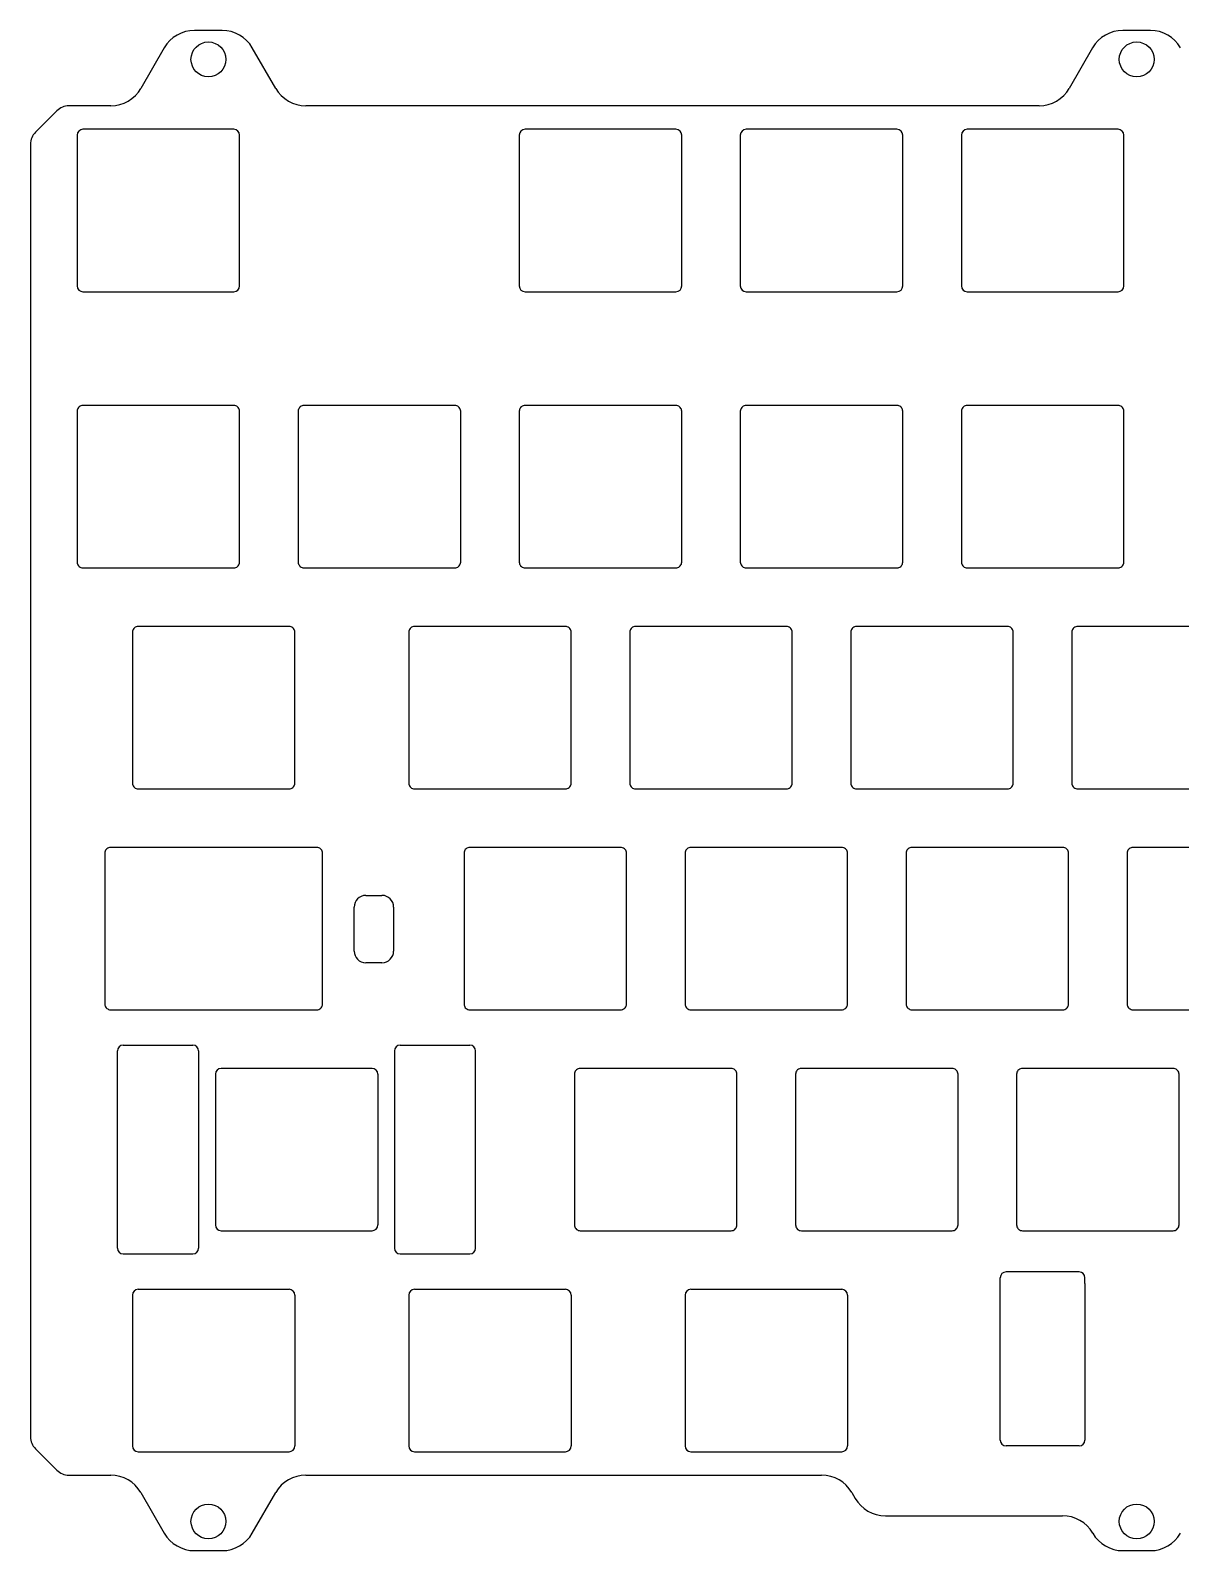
# Model space of a CAD drawing. Extents: x -155 to 195, y -68 to 63.
# Drawn here: x -155.3 to -56.2, y -68.4 to 62.6 of the extents above; entities that cross this region are included whole.
import ezdxf

# ---------------------------------------------------------------- set-up
doc = ezdxf.new("R2010")
doc.units = 0
doc.header["$MEASUREMENT"] = 0
doc.layers.get('0').update_dxf_attribs({"linetype": 'CONTINUOUS'})
for name, color, linetype in [('COMPOUND', 7, 'CONTINUOUS'), ('SHAPE2DVIEW', 7, 'CONTINUOUS'), ('VISIBLE', 7, 'CONTINUOUS')]:
    doc.layers.add(name, color=color, linetype=linetype)

msp = doc.modelspace()

# ---------------------------------------------------------------- linework, layer by layer
at = {"color": 51, "true_color": 0xf7f281}
for p, q in [((-138.76, 62.64), (-141.14, 62.64)), ((-58.76, 62.64), (-61.14, 62.64)), ((-143.74, 61.14), (-145.76, 57.64)), ((-134.14, 57.64), (-136.16, 61.14)), ((-63.74, 61.14), (-65.76, 57.64)), ((-153.01, 55.7), (-154.84, 53.87)), ((-148.35, 56.14), (-151.95, 56.14)), ((-68.35, 56.14), (-131.54, 56.14)), ((-155.28, 52.81), (-155.28, -58.6)), ((-127.38, -16.74), (-127.38, -12.94)), ((-126.38, -11.94), (-124.98, -11.94)), ((-123.98, -12.94), (-123.98, -16.74)), ((-124.98, -17.74), (-126.38, -17.74)), ((-154.84, -59.66), (-153.01, -61.48)), ((-151.95, -61.92), (-148.36, -61.92)), ((-131.54, -61.92), (-87.09, -61.92)), ((-145.76, -63.42), (-143.74, -66.93)), ((-136.16, -66.93), (-134.14, -63.42)), ((-84.49, -63.42), (-84.2, -63.92)), ((-81.6, -65.42), (-66.33, -65.42)), ((-63.73, -66.92), (-63.73, -66.93)), ((-141.14, -68.43), (-138.76, -68.43)), ((-61.13, -68.43), (-58.76, -68.43))]:
    msp.add_line(p, q, dxfattribs=at)
at = {"color": 240, "linetype": 'Continuous', "true_color": 0xed1f24}
for p, q in [((-147.78, -42.35), (-147.78, -25.35)), ((-140.78, -25.35), (-140.78, -42.35)), ((-123.91, -25.35), (-123.91, -42.35)), ((-116.91, -42.35), (-116.91, -25.35))]:
    msp.add_line(p, q, dxfattribs=at)
at = {"color": 11, "linetype": 'Continuous', "true_color": 0xf27172}
for p, q in [((-64.9, -44.4), (-71.2, -44.4)), ((-71.7, -45.39), (-71.7, -44.9)), ((-64.4, -45.39), (-64.4, -44.9)), ((-64.9, -59.4), (-71.2, -59.4))]:
    msp.add_line(p, q, dxfattribs=at)
at = {"color": 11, "true_color": 0xf27172}
for p, q in [((-71.7, -58.9), (-71.7, -45.39)), ((-64.4, -45.39), (-64.4, -58.9)), ((-64.4, -58.89), (-64.4, -58.89))]:
    msp.add_line(p, q, dxfattribs=at)
at = {"color": 51, "true_color": 0xf7f281}
for centre in [(-139.94, 60.14), (-59.94, 60.14), (-139.94, -65.91), (-59.94, -65.91)]:
    msp.add_circle(centre, 1.5, dxfattribs=at)
for centre, radius, start, end in [((-141.14, 59.64), 3, 90, 150), ((-138.76, 59.64), 3, 30, 90), ((-61.14, 59.64), 3, 90, 150), ((-58.76, 59.64), 3, 30, 90), ((-148.35, 59.14), 3, 270, 330), ((-131.54, 59.14), 3, 210, 270), ((-68.35, 59.14), 3, 270, 330), ((-151.95, 54.64), 1.5, 90, 135), ((-153.78, 52.81), 1.5, 135, 180), ((-126.38, -12.94), 1, 90, 180), ((-124.98, -12.94), 1, 0, 90), ((-126.38, -16.74), 1, 180, 270), ((-124.98, -16.74), 1, 270, 0), ((-153.78, -58.6), 1.5, 180, 225), ((-151.95, -60.42), 1.5, 225, 270), ((-148.36, -64.92), 3, 30, 90), ((-131.54, -64.92), 3, 90, 150), ((-87.09, -64.92), 3, 30, 90), ((-81.6, -62.42), 3, 210, 270), ((-66.33, -68.42), 3, 30, 90), ((-141.14, -65.43), 3, 210, 270), ((-138.76, -65.43), 3, 270, 330), ((-61.13, -65.43), 3, 210, 270), ((-58.76, -65.43), 3, 270, 330)]:
    msp.add_arc(centre, radius, start, end, dxfattribs=at)
at = {"layer": 'COMPOUND', "color": 51, "linetype": 'Continuous', "true_color": 0xf7f281}
for p, q in [((-137.75, 54.11), (-150.75, 54.11)), ((-99.65, 54.11), (-112.65, 54.11)), ((-80.6, 54.11), (-93.6, 54.11)), ((-61.55, 54.11), (-74.55, 54.11)), ((-151.25, 53.61), (-151.25, 40.61)), ((-137.25, 40.61), (-137.25, 53.61)), ((-113.15, 53.61), (-113.15, 40.61)), ((-99.15, 40.61), (-99.15, 53.61)), ((-94.1, 53.61), (-94.1, 40.61)), ((-80.1, 40.61), (-80.1, 53.61)), ((-75.05, 53.61), (-75.05, 40.61)), ((-61.05, 40.61), (-61.05, 53.61)), ((-150.75, 40.11), (-137.75, 40.11)), ((-112.65, 40.11), (-99.65, 40.11)), ((-93.6, 40.11), (-80.6, 40.11)), ((-74.55, 40.11), (-61.55, 40.11))]:
    msp.add_line(p, q, dxfattribs=at)
for centre, start, end in [((-150.75, 53.61), 90, 180), ((-137.75, 53.61), 0, 90), ((-112.65, 53.61), 90, 180), ((-99.65, 53.61), 0, 90), ((-93.6, 53.61), 90, 180), ((-80.6, 53.61), 0, 90), ((-74.55, 53.61), 90, 180), ((-61.55, 53.61), 0, 90), ((-150.75, 40.61), 180, 270), ((-137.75, 40.61), 270, 0), ((-112.65, 40.61), 180, 270), ((-99.65, 40.61), 270, 0), ((-93.6, 40.61), 180, 270), ((-80.6, 40.61), 270, 0), ((-74.55, 40.61), 180, 270), ((-61.55, 40.61), 270, 0)]:
    msp.add_arc(centre, 0.5, start, end, dxfattribs=at)
at = {"layer": 'SHAPE2DVIEW', "color": 51, "true_color": 0xf7f281}
for p, q in [((-151.07, 30.18), (-151.13, 30.12)), ((-151, 30.23), (-151.07, 30.18)), ((-150.92, 30.27), (-151, 30.23)), ((-150.84, 30.29), (-150.92, 30.27)), ((-150.75, 30.3), (-150.84, 30.29)), ((-137.75, 30.3), (-150.75, 30.3)), ((-137.66, 30.29), (-137.75, 30.3)), ((-137.58, 30.27), (-137.66, 30.29)), ((-137.5, 30.23), (-137.58, 30.27)), ((-137.43, 30.18), (-137.5, 30.23)), ((-137.37, 30.12), (-137.43, 30.18)), ((-132.02, 30.18), (-132.08, 30.12)), ((-131.95, 30.23), (-132.02, 30.18)), ((-131.87, 30.27), (-131.95, 30.23)), ((-131.79, 30.29), (-131.87, 30.27)), ((-131.7, 30.3), (-131.79, 30.29)), ((-118.7, 30.3), (-131.7, 30.3)), ((-118.61, 30.29), (-118.7, 30.3)), ((-118.53, 30.27), (-118.61, 30.29)), ((-118.45, 30.23), (-118.53, 30.27)), ((-118.38, 30.18), (-118.45, 30.23)), ((-118.32, 30.12), (-118.38, 30.18)), ((-112.97, 30.18), (-113.03, 30.12)), ((-112.9, 30.23), (-112.97, 30.18)), ((-112.82, 30.27), (-112.9, 30.23)), ((-112.74, 30.29), (-112.82, 30.27)), ((-112.65, 30.3), (-112.74, 30.29)), ((-99.65, 30.3), (-112.65, 30.3)), ((-99.56, 30.29), (-99.65, 30.3)), ((-99.48, 30.27), (-99.56, 30.29)), ((-99.4, 30.23), (-99.48, 30.27)), ((-99.33, 30.18), (-99.4, 30.23)), ((-99.27, 30.12), (-99.33, 30.18)), ((-93.92, 30.18), (-93.98, 30.12)), ((-93.85, 30.23), (-93.92, 30.18)), ((-93.77, 30.27), (-93.85, 30.23)), ((-93.69, 30.29), (-93.77, 30.27)), ((-93.6, 30.3), (-93.69, 30.29)), ((-80.6, 30.3), (-93.6, 30.3)), ((-80.51, 30.29), (-80.6, 30.3)), ((-80.43, 30.27), (-80.51, 30.29)), ((-80.35, 30.23), (-80.43, 30.27)), ((-80.28, 30.18), (-80.35, 30.23)), ((-80.22, 30.12), (-80.28, 30.18)), ((-74.87, 30.18), (-74.93, 30.12)), ((-74.8, 30.23), (-74.87, 30.18)), ((-74.72, 30.27), (-74.8, 30.23)), ((-74.64, 30.29), (-74.72, 30.27)), ((-74.55, 30.3), (-74.64, 30.29)), ((-61.55, 30.3), (-74.55, 30.3)), ((-61.46, 30.29), (-61.55, 30.3)), ((-61.38, 30.27), (-61.46, 30.29)), ((-61.3, 30.23), (-61.38, 30.27)), ((-61.23, 30.18), (-61.3, 30.23)), ((-61.17, 30.12), (-61.23, 30.18)), ((-151.24, 29.89), (-151.25, 29.8)), ((-151.25, 29.8), (-151.25, 16.8)), ((-151.22, 29.97), (-151.24, 29.89)), ((-151.18, 30.05), (-151.22, 29.97)), ((-151.13, 30.12), (-151.18, 30.05)), ((-137.32, 30.05), (-137.37, 30.12)), ((-137.28, 29.97), (-137.32, 30.05)), ((-137.26, 29.89), (-137.28, 29.97)), ((-137.25, 29.8), (-137.26, 29.89)), ((-137.25, 16.8), (-137.25, 29.8)), ((-132.19, 29.89), (-132.2, 29.8)), ((-132.2, 29.8), (-132.2, 16.8)), ((-132.17, 29.97), (-132.19, 29.89)), ((-132.13, 30.05), (-132.17, 29.97)), ((-132.08, 30.12), (-132.13, 30.05)), ((-118.27, 30.05), (-118.32, 30.12)), ((-118.23, 29.97), (-118.27, 30.05)), ((-118.21, 29.89), (-118.23, 29.97)), ((-118.2, 29.8), (-118.21, 29.89)), ((-118.2, 16.8), (-118.2, 29.8)), ((-113.14, 29.89), (-113.15, 29.8)), ((-113.15, 29.8), (-113.15, 16.8)), ((-113.12, 29.97), (-113.14, 29.89)), ((-113.08, 30.05), (-113.12, 29.97)), ((-113.03, 30.12), (-113.08, 30.05)), ((-99.22, 30.05), (-99.27, 30.12)), ((-99.18, 29.97), (-99.22, 30.05)), ((-99.16, 29.89), (-99.18, 29.97)), ((-99.15, 29.8), (-99.16, 29.89)), ((-99.15, 16.8), (-99.15, 29.8)), ((-94.09, 29.89), (-94.1, 29.8)), ((-94.1, 29.8), (-94.1, 16.8)), ((-94.07, 29.97), (-94.09, 29.89)), ((-94.03, 30.05), (-94.07, 29.97)), ((-93.98, 30.12), (-94.03, 30.05)), ((-80.17, 30.05), (-80.22, 30.12)), ((-80.13, 29.97), (-80.17, 30.05)), ((-80.11, 29.89), (-80.13, 29.97)), ((-80.1, 29.8), (-80.11, 29.89)), ((-80.1, 16.8), (-80.1, 29.8)), ((-75.04, 29.89), (-75.05, 29.8)), ((-75.05, 29.8), (-75.05, 16.8)), ((-75.02, 29.97), (-75.04, 29.89)), ((-74.98, 30.05), (-75.02, 29.97)), ((-74.93, 30.12), (-74.98, 30.05)), ((-61.12, 30.05), (-61.17, 30.12)), ((-61.08, 29.97), (-61.12, 30.05)), ((-61.06, 29.89), (-61.08, 29.97)), ((-61.05, 29.8), (-61.06, 29.89)), ((-61.05, 16.8), (-61.05, 29.8)), ((-151.25, 16.8), (-151.24, 16.71)), ((-151.24, 16.71), (-151.22, 16.63)), ((-151.22, 16.63), (-151.18, 16.55)), ((-151.18, 16.55), (-151.13, 16.48)), ((-151.13, 16.48), (-151.07, 16.42)), ((-151.07, 16.42), (-151, 16.37)), ((-151, 16.37), (-150.92, 16.33)), ((-150.92, 16.33), (-150.84, 16.31)), ((-150.84, 16.31), (-150.75, 16.3)), ((-150.75, 16.3), (-137.75, 16.3)), ((-137.75, 16.3), (-137.66, 16.31)), ((-137.66, 16.31), (-137.58, 16.33)), ((-137.58, 16.33), (-137.5, 16.37)), ((-137.5, 16.37), (-137.43, 16.42)), ((-137.43, 16.42), (-137.37, 16.48)), ((-137.37, 16.48), (-137.32, 16.55)), ((-137.32, 16.55), (-137.28, 16.63)), ((-137.28, 16.63), (-137.26, 16.71)), ((-137.26, 16.71), (-137.25, 16.8)), ((-132.2, 16.8), (-132.19, 16.71)), ((-132.19, 16.71), (-132.17, 16.63)), ((-132.17, 16.63), (-132.13, 16.55)), ((-132.13, 16.55), (-132.08, 16.48)), ((-132.08, 16.48), (-132.02, 16.42)), ((-132.02, 16.42), (-131.95, 16.37)), ((-131.95, 16.37), (-131.87, 16.33)), ((-131.87, 16.33), (-131.79, 16.31)), ((-131.79, 16.31), (-131.7, 16.3)), ((-131.7, 16.3), (-118.7, 16.3)), ((-118.7, 16.3), (-118.61, 16.31)), ((-118.61, 16.31), (-118.53, 16.33)), ((-118.53, 16.33), (-118.45, 16.37)), ((-118.45, 16.37), (-118.38, 16.42)), ((-118.38, 16.42), (-118.32, 16.48)), ((-118.32, 16.48), (-118.27, 16.55)), ((-118.27, 16.55), (-118.23, 16.63)), ((-118.23, 16.63), (-118.21, 16.71)), ((-118.21, 16.71), (-118.2, 16.8)), ((-113.15, 16.8), (-113.14, 16.71)), ((-113.14, 16.71), (-113.12, 16.63)), ((-113.12, 16.63), (-113.08, 16.55)), ((-113.08, 16.55), (-113.03, 16.48)), ((-113.03, 16.48), (-112.97, 16.42)), ((-112.97, 16.42), (-112.9, 16.37)), ((-112.9, 16.37), (-112.82, 16.33)), ((-112.82, 16.33), (-112.74, 16.31)), ((-112.74, 16.31), (-112.65, 16.3)), ((-112.65, 16.3), (-99.65, 16.3)), ((-99.65, 16.3), (-99.56, 16.31)), ((-99.56, 16.31), (-99.48, 16.33)), ((-99.48, 16.33), (-99.4, 16.37)), ((-99.4, 16.37), (-99.33, 16.42)), ((-99.33, 16.42), (-99.27, 16.48)), ((-99.27, 16.48), (-99.22, 16.55)), ((-99.22, 16.55), (-99.18, 16.63)), ((-99.18, 16.63), (-99.16, 16.71)), ((-99.16, 16.71), (-99.15, 16.8)), ((-94.1, 16.8), (-94.09, 16.71)), ((-94.09, 16.71), (-94.07, 16.63)), ((-94.07, 16.63), (-94.03, 16.55)), ((-94.03, 16.55), (-93.98, 16.48)), ((-93.98, 16.48), (-93.92, 16.42)), ((-93.92, 16.42), (-93.85, 16.37)), ((-93.85, 16.37), (-93.77, 16.33)), ((-93.77, 16.33), (-93.69, 16.31)), ((-93.69, 16.31), (-93.6, 16.3)), ((-93.6, 16.3), (-80.6, 16.3)), ((-80.6, 16.3), (-80.51, 16.31)), ((-80.51, 16.31), (-80.43, 16.33)), ((-80.43, 16.33), (-80.35, 16.37)), ((-80.35, 16.37), (-80.28, 16.42)), ((-80.28, 16.42), (-80.22, 16.48)), ((-80.22, 16.48), (-80.17, 16.55)), ((-80.17, 16.55), (-80.13, 16.63)), ((-80.13, 16.63), (-80.11, 16.71)), ((-80.11, 16.71), (-80.1, 16.8)), ((-75.05, 16.8), (-75.04, 16.71)), ((-75.04, 16.71), (-75.02, 16.63)), ((-75.02, 16.63), (-74.98, 16.55)), ((-74.98, 16.55), (-74.93, 16.48)), ((-74.93, 16.48), (-74.87, 16.42)), ((-74.87, 16.42), (-74.8, 16.37)), ((-74.8, 16.37), (-74.72, 16.33)), ((-74.72, 16.33), (-74.64, 16.31)), ((-74.64, 16.31), (-74.55, 16.3)), ((-74.55, 16.3), (-61.55, 16.3)), ((-61.55, 16.3), (-61.46, 16.31)), ((-61.46, 16.31), (-61.38, 16.33)), ((-61.38, 16.33), (-61.3, 16.37)), ((-61.3, 16.37), (-61.23, 16.42)), ((-61.23, 16.42), (-61.17, 16.48)), ((-61.17, 16.48), (-61.12, 16.55)), ((-61.12, 16.55), (-61.08, 16.63)), ((-61.08, 16.63), (-61.06, 16.71)), ((-61.06, 16.71), (-61.05, 16.8)), ((-146.48, 10.84), (-146.49, 10.75)), ((-146.49, 10.75), (-146.49, -2.25)), ((-146.46, 10.92), (-146.48, 10.84)), ((-146.42, 11), (-146.46, 10.92)), ((-146.37, 11.07), (-146.42, 11)), ((-146.31, 11.13), (-146.37, 11.07)), ((-146.24, 11.18), (-146.31, 11.13)), ((-146.16, 11.22), (-146.24, 11.18)), ((-146.08, 11.24), (-146.16, 11.22)), ((-145.99, 11.25), (-146.08, 11.24)), ((-132.99, 11.25), (-145.99, 11.25)), ((-132.9, 11.24), (-132.99, 11.25)), ((-132.82, 11.22), (-132.9, 11.24)), ((-132.74, 11.18), (-132.82, 11.22)), ((-132.67, 11.13), (-132.74, 11.18)), ((-132.61, 11.07), (-132.67, 11.13)), ((-132.56, 11), (-132.61, 11.07)), ((-132.52, 10.92), (-132.56, 11)), ((-132.5, 10.84), (-132.52, 10.92)), ((-132.49, 10.75), (-132.5, 10.84)), ((-132.49, -2.25), (-132.49, 10.75)), ((-122.67, 10.84), (-122.68, 10.75)), ((-122.68, 10.75), (-122.68, -2.25)), ((-122.65, 10.92), (-122.67, 10.84)), ((-122.61, 11), (-122.65, 10.92)), ((-122.56, 11.07), (-122.61, 11)), ((-122.5, 11.13), (-122.56, 11.07)), ((-122.43, 11.18), (-122.5, 11.13)), ((-122.35, 11.22), (-122.43, 11.18)), ((-122.26, 11.24), (-122.35, 11.22)), ((-122.18, 11.25), (-122.26, 11.24)), ((-109.18, 11.25), (-122.18, 11.25)), ((-109.09, 11.24), (-109.18, 11.25)), ((-109.01, 11.22), (-109.09, 11.24)), ((-108.93, 11.18), (-109.01, 11.22)), ((-108.85, 11.13), (-108.93, 11.18)), ((-108.79, 11.07), (-108.85, 11.13)), ((-108.74, 11), (-108.79, 11.07)), ((-108.71, 10.92), (-108.74, 11)), ((-108.68, 10.84), (-108.71, 10.92)), ((-108.68, 10.75), (-108.68, 10.84)), ((-108.68, -2.25), (-108.68, 10.75)), ((-103.62, 10.84), (-103.63, 10.75)), ((-103.63, 10.75), (-103.63, -2.25)), ((-103.6, 10.92), (-103.62, 10.84)), ((-103.56, 11), (-103.6, 10.92)), ((-103.51, 11.07), (-103.56, 11)), ((-103.45, 11.13), (-103.51, 11.07)), ((-103.38, 11.18), (-103.45, 11.13)), ((-103.3, 11.22), (-103.38, 11.18)), ((-103.21, 11.24), (-103.3, 11.22)), ((-103.13, 11.25), (-103.21, 11.24)), ((-90.13, 11.25), (-103.13, 11.25)), ((-90.04, 11.24), (-90.13, 11.25)), ((-89.96, 11.22), (-90.04, 11.24)), ((-89.88, 11.18), (-89.96, 11.22)), ((-89.8, 11.13), (-89.88, 11.18)), ((-89.74, 11.07), (-89.8, 11.13)), ((-89.69, 11), (-89.74, 11.07)), ((-89.66, 10.92), (-89.69, 11)), ((-89.63, 10.84), (-89.66, 10.92)), ((-89.63, 10.75), (-89.63, 10.84)), ((-89.63, -2.25), (-89.63, 10.75)), ((-84.57, 10.84), (-84.58, 10.75)), ((-84.58, 10.75), (-84.58, -2.25)), ((-84.55, 10.92), (-84.57, 10.84)), ((-84.51, 11), (-84.55, 10.92)), ((-84.46, 11.07), (-84.51, 11)), ((-84.4, 11.13), (-84.46, 11.07)), ((-84.33, 11.18), (-84.4, 11.13)), ((-84.25, 11.22), (-84.33, 11.18)), ((-84.16, 11.24), (-84.25, 11.22)), ((-84.08, 11.25), (-84.16, 11.24)), ((-71.08, 11.25), (-84.08, 11.25)), ((-70.99, 11.24), (-71.08, 11.25)), ((-70.91, 11.22), (-70.99, 11.24)), ((-70.83, 11.18), (-70.91, 11.22)), ((-70.75, 11.13), (-70.83, 11.18)), ((-70.69, 11.07), (-70.75, 11.13)), ((-70.64, 11), (-70.69, 11.07)), ((-70.61, 10.92), (-70.64, 11)), ((-70.58, 10.84), (-70.61, 10.92)), ((-70.58, 10.75), (-70.58, 10.84)), ((-70.58, -2.25), (-70.58, 10.75)), ((-65.52, 10.84), (-65.53, 10.75)), ((-65.53, 10.75), (-65.53, -2.25)), ((-65.5, 10.92), (-65.52, 10.84)), ((-65.46, 11), (-65.5, 10.92)), ((-65.41, 11.07), (-65.46, 11)), ((-65.35, 11.13), (-65.41, 11.07)), ((-65.28, 11.18), (-65.35, 11.13)), ((-65.2, 11.22), (-65.28, 11.18)), ((-65.11, 11.24), (-65.2, 11.22)), ((-65.03, 11.25), (-65.11, 11.24)), ((-52.03, 11.25), (-65.03, 11.25)), ((-146.49, -2.25), (-146.48, -2.34)), ((-146.48, -2.34), (-146.46, -2.42)), ((-146.46, -2.42), (-146.42, -2.5)), ((-146.42, -2.5), (-146.37, -2.57)), ((-146.37, -2.57), (-146.31, -2.63)), ((-132.67, -2.63), (-132.61, -2.57)), ((-132.61, -2.57), (-132.56, -2.5)), ((-132.56, -2.5), (-132.52, -2.42)), ((-132.52, -2.42), (-132.5, -2.34)), ((-132.5, -2.34), (-132.49, -2.25)), ((-122.68, -2.25), (-122.67, -2.34)), ((-122.67, -2.34), (-122.65, -2.42)), ((-122.65, -2.42), (-122.61, -2.5)), ((-122.61, -2.5), (-122.56, -2.57)), ((-122.56, -2.57), (-122.5, -2.63)), ((-108.85, -2.63), (-108.79, -2.57)), ((-108.79, -2.57), (-108.74, -2.5)), ((-108.74, -2.5), (-108.71, -2.42)), ((-108.71, -2.42), (-108.68, -2.34)), ((-108.68, -2.34), (-108.68, -2.25)), ((-103.63, -2.25), (-103.62, -2.34)), ((-103.62, -2.34), (-103.6, -2.42)), ((-103.6, -2.42), (-103.56, -2.5)), ((-103.56, -2.5), (-103.51, -2.57)), ((-103.51, -2.57), (-103.45, -2.63)), ((-89.8, -2.63), (-89.74, -2.57)), ((-89.74, -2.57), (-89.69, -2.5)), ((-89.69, -2.5), (-89.66, -2.42)), ((-89.66, -2.42), (-89.63, -2.34)), ((-89.63, -2.34), (-89.63, -2.25)), ((-84.58, -2.25), (-84.57, -2.34)), ((-84.57, -2.34), (-84.55, -2.42)), ((-84.55, -2.42), (-84.51, -2.5)), ((-84.51, -2.5), (-84.46, -2.57)), ((-84.46, -2.57), (-84.4, -2.63)), ((-70.75, -2.63), (-70.69, -2.57)), ((-70.69, -2.57), (-70.64, -2.5)), ((-70.64, -2.5), (-70.61, -2.42)), ((-70.61, -2.42), (-70.58, -2.34)), ((-70.58, -2.34), (-70.58, -2.25)), ((-65.53, -2.25), (-65.52, -2.34)), ((-65.52, -2.34), (-65.5, -2.42)), ((-65.5, -2.42), (-65.46, -2.5)), ((-65.46, -2.5), (-65.41, -2.57)), ((-65.41, -2.57), (-65.35, -2.63)), ((-146.31, -2.63), (-146.24, -2.68)), ((-146.24, -2.68), (-146.16, -2.72)), ((-146.16, -2.72), (-146.08, -2.74)), ((-146.08, -2.74), (-145.99, -2.75)), ((-145.99, -2.75), (-132.99, -2.75)), ((-132.99, -2.75), (-132.9, -2.74)), ((-132.9, -2.74), (-132.82, -2.72)), ((-132.82, -2.72), (-132.74, -2.68)), ((-132.74, -2.68), (-132.67, -2.63)), ((-122.5, -2.63), (-122.43, -2.68)), ((-122.43, -2.68), (-122.35, -2.72)), ((-122.35, -2.72), (-122.26, -2.74)), ((-122.26, -2.74), (-122.18, -2.75)), ((-122.18, -2.75), (-109.18, -2.75)), ((-109.18, -2.75), (-109.09, -2.74)), ((-109.09, -2.74), (-109.01, -2.72)), ((-109.01, -2.72), (-108.93, -2.68)), ((-108.93, -2.68), (-108.85, -2.63)), ((-103.45, -2.63), (-103.38, -2.68)), ((-103.38, -2.68), (-103.3, -2.72)), ((-103.3, -2.72), (-103.21, -2.74)), ((-103.21, -2.74), (-103.13, -2.75)), ((-103.13, -2.75), (-90.13, -2.75)), ((-90.13, -2.75), (-90.04, -2.74)), ((-90.04, -2.74), (-89.96, -2.72)), ((-89.96, -2.72), (-89.88, -2.68)), ((-89.88, -2.68), (-89.8, -2.63)), ((-84.4, -2.63), (-84.33, -2.68)), ((-84.33, -2.68), (-84.25, -2.72)), ((-84.25, -2.72), (-84.16, -2.74)), ((-84.16, -2.74), (-84.08, -2.75)), ((-84.08, -2.75), (-71.08, -2.75)), ((-71.08, -2.75), (-70.99, -2.74)), ((-70.99, -2.74), (-70.91, -2.72)), ((-70.91, -2.72), (-70.83, -2.68)), ((-70.83, -2.68), (-70.75, -2.63)), ((-65.35, -2.63), (-65.28, -2.68)), ((-65.28, -2.68), (-65.2, -2.72)), ((-65.2, -2.72), (-65.11, -2.74)), ((-65.11, -2.74), (-65.03, -2.75)), ((-65.03, -2.75), (-52.03, -2.75)), ((-148.54, -7.83), (-148.62, -7.87)), ((-148.46, -7.81), (-148.54, -7.83)), ((-148.37, -7.8), (-148.46, -7.81)), ((-130.6, -7.8), (-148.37, -7.8)), ((-130.52, -7.81), (-130.6, -7.8)), ((-130.43, -7.83), (-130.52, -7.81)), ((-130.35, -7.87), (-130.43, -7.83)), ((-117.58, -7.83), (-117.66, -7.87)), ((-117.5, -7.81), (-117.58, -7.83)), ((-117.41, -7.8), (-117.5, -7.81)), ((-104.41, -7.8), (-117.41, -7.8)), ((-104.33, -7.81), (-104.41, -7.8)), ((-104.24, -7.83), (-104.33, -7.81)), ((-104.16, -7.87), (-104.24, -7.83)), ((-98.53, -7.83), (-98.61, -7.87)), ((-98.45, -7.81), (-98.53, -7.83)), ((-98.36, -7.8), (-98.45, -7.81)), ((-85.36, -7.8), (-98.36, -7.8)), ((-85.28, -7.81), (-85.36, -7.8)), ((-85.19, -7.83), (-85.28, -7.81)), ((-85.11, -7.87), (-85.19, -7.83)), ((-79.48, -7.83), (-79.56, -7.87)), ((-79.4, -7.81), (-79.48, -7.83)), ((-79.31, -7.8), (-79.4, -7.81)), ((-66.31, -7.8), (-79.31, -7.8)), ((-66.23, -7.81), (-66.31, -7.8)), ((-66.14, -7.83), (-66.23, -7.81)), ((-66.06, -7.87), (-66.14, -7.83)), ((-60.43, -7.83), (-60.51, -7.87)), ((-60.35, -7.81), (-60.43, -7.83)), ((-60.26, -7.8), (-60.35, -7.81)), ((-47.26, -7.8), (-60.26, -7.8)), ((-148.86, -8.21), (-148.87, -8.3)), ((-148.87, -8.3), (-148.87, -21.3)), ((-148.84, -8.13), (-148.86, -8.21)), ((-148.8, -8.05), (-148.84, -8.13)), ((-148.75, -7.98), (-148.8, -8.05)), ((-148.69, -7.92), (-148.75, -7.98)), ((-148.62, -7.87), (-148.69, -7.92)), ((-130.28, -7.92), (-130.35, -7.87)), ((-130.22, -7.98), (-130.28, -7.92)), ((-130.17, -8.05), (-130.22, -7.98)), ((-130.14, -8.13), (-130.17, -8.05)), ((-130.11, -8.21), (-130.14, -8.13)), ((-130.1, -8.3), (-130.11, -8.21)), ((-130.1, -21.3), (-130.1, -8.3)), ((-117.88, -8.13), (-117.91, -8.21)), ((-117.91, -8.21), (-117.91, -8.3)), ((-117.91, -8.3), (-117.91, -21.3)), ((-117.85, -8.05), (-117.88, -8.13)), ((-117.8, -7.98), (-117.85, -8.05)), ((-117.74, -7.92), (-117.8, -7.98)), ((-117.66, -7.87), (-117.74, -7.92)), ((-104.09, -7.92), (-104.16, -7.87)), ((-104.03, -7.98), (-104.09, -7.92)), ((-103.98, -8.05), (-104.03, -7.98)), ((-103.94, -8.13), (-103.98, -8.05)), ((-103.92, -8.21), (-103.94, -8.13)), ((-103.91, -8.3), (-103.92, -8.21)), ((-103.91, -21.3), (-103.91, -8.3)), ((-98.83, -8.13), (-98.86, -8.21)), ((-98.86, -8.21), (-98.86, -8.3)), ((-98.86, -8.3), (-98.86, -21.3)), ((-98.8, -8.05), (-98.83, -8.13)), ((-98.75, -7.98), (-98.8, -8.05)), ((-98.69, -7.92), (-98.75, -7.98)), ((-98.61, -7.87), (-98.69, -7.92)), ((-85.04, -7.92), (-85.11, -7.87)), ((-84.98, -7.98), (-85.04, -7.92)), ((-84.93, -8.05), (-84.98, -7.98)), ((-84.89, -8.13), (-84.93, -8.05)), ((-84.87, -8.21), (-84.89, -8.13)), ((-84.86, -8.3), (-84.87, -8.21)), ((-84.86, -21.3), (-84.86, -8.3)), ((-79.78, -8.13), (-79.81, -8.21)), ((-79.81, -8.21), (-79.81, -8.3)), ((-79.81, -8.3), (-79.81, -21.3)), ((-79.75, -8.05), (-79.78, -8.13)), ((-79.7, -7.98), (-79.75, -8.05)), ((-79.64, -7.92), (-79.7, -7.98)), ((-79.56, -7.87), (-79.64, -7.92)), ((-65.99, -7.92), (-66.06, -7.87)), ((-65.93, -7.98), (-65.99, -7.92)), ((-65.88, -8.05), (-65.93, -7.98)), ((-65.84, -8.13), (-65.88, -8.05)), ((-65.82, -8.21), (-65.84, -8.13)), ((-65.81, -8.3), (-65.82, -8.21)), ((-65.81, -21.3), (-65.81, -8.3)), ((-60.73, -8.13), (-60.76, -8.21)), ((-60.76, -8.21), (-60.76, -8.3)), ((-60.76, -8.3), (-60.76, -21.3)), ((-60.7, -8.05), (-60.73, -8.13)), ((-60.65, -7.98), (-60.7, -8.05)), ((-60.59, -7.92), (-60.65, -7.98)), ((-60.51, -7.87), (-60.59, -7.92)), ((-148.87, -21.3), (-148.86, -21.39)), ((-148.86, -21.39), (-148.84, -21.47)), ((-148.84, -21.47), (-148.8, -21.55)), ((-148.8, -21.55), (-148.75, -21.62)), ((-148.75, -21.62), (-148.69, -21.68)), ((-148.69, -21.68), (-148.62, -21.73)), ((-148.62, -21.73), (-148.54, -21.77)), ((-148.54, -21.77), (-148.46, -21.79)), ((-148.46, -21.79), (-148.37, -21.8)), ((-148.37, -21.8), (-130.6, -21.8)), ((-130.6, -21.8), (-130.52, -21.79)), ((-130.52, -21.79), (-130.43, -21.77)), ((-130.43, -21.77), (-130.35, -21.73)), ((-130.35, -21.73), (-130.28, -21.68)), ((-130.28, -21.68), (-130.22, -21.62)), ((-130.22, -21.62), (-130.17, -21.55)), ((-130.17, -21.55), (-130.14, -21.47)), ((-130.14, -21.47), (-130.11, -21.39)), ((-130.11, -21.39), (-130.1, -21.3)), ((-117.91, -21.3), (-117.91, -21.39)), ((-117.91, -21.39), (-117.88, -21.47)), ((-117.88, -21.47), (-117.85, -21.55)), ((-117.85, -21.55), (-117.8, -21.62)), ((-117.8, -21.62), (-117.74, -21.68)), ((-117.74, -21.68), (-117.66, -21.73)), ((-117.66, -21.73), (-117.58, -21.77)), ((-117.58, -21.77), (-117.5, -21.79)), ((-117.5, -21.79), (-117.41, -21.8)), ((-117.41, -21.8), (-104.41, -21.8)), ((-104.41, -21.8), (-104.33, -21.79)), ((-104.33, -21.79), (-104.24, -21.77)), ((-104.24, -21.77), (-104.16, -21.73)), ((-104.16, -21.73), (-104.09, -21.68)), ((-104.09, -21.68), (-104.03, -21.62)), ((-104.03, -21.62), (-103.98, -21.55)), ((-103.98, -21.55), (-103.94, -21.47)), ((-103.94, -21.47), (-103.92, -21.39)), ((-103.92, -21.39), (-103.91, -21.3)), ((-98.86, -21.3), (-98.86, -21.39)), ((-98.86, -21.39), (-98.83, -21.47)), ((-98.83, -21.47), (-98.8, -21.55)), ((-98.8, -21.55), (-98.75, -21.62)), ((-98.75, -21.62), (-98.69, -21.68)), ((-98.69, -21.68), (-98.61, -21.73)), ((-98.61, -21.73), (-98.53, -21.77)), ((-98.53, -21.77), (-98.45, -21.79)), ((-98.45, -21.79), (-98.36, -21.8)), ((-98.36, -21.8), (-85.36, -21.8)), ((-85.36, -21.8), (-85.28, -21.79)), ((-85.28, -21.79), (-85.19, -21.77)), ((-85.19, -21.77), (-85.11, -21.73)), ((-85.11, -21.73), (-85.04, -21.68)), ((-85.04, -21.68), (-84.98, -21.62)), ((-84.98, -21.62), (-84.93, -21.55)), ((-84.93, -21.55), (-84.89, -21.47)), ((-84.89, -21.47), (-84.87, -21.39)), ((-84.87, -21.39), (-84.86, -21.3)), ((-79.81, -21.3), (-79.81, -21.39)), ((-79.81, -21.39), (-79.78, -21.47)), ((-79.78, -21.47), (-79.75, -21.55)), ((-79.75, -21.55), (-79.7, -21.62)), ((-79.7, -21.62), (-79.64, -21.68)), ((-79.64, -21.68), (-79.56, -21.73)), ((-79.56, -21.73), (-79.48, -21.77)), ((-79.48, -21.77), (-79.4, -21.79)), ((-79.4, -21.79), (-79.31, -21.8)), ((-79.31, -21.8), (-66.31, -21.8)), ((-66.31, -21.8), (-66.23, -21.79)), ((-66.23, -21.79), (-66.14, -21.77)), ((-66.14, -21.77), (-66.06, -21.73)), ((-66.06, -21.73), (-65.99, -21.68)), ((-65.99, -21.68), (-65.93, -21.62)), ((-65.93, -21.62), (-65.88, -21.55)), ((-65.88, -21.55), (-65.84, -21.47)), ((-65.84, -21.47), (-65.82, -21.39)), ((-65.82, -21.39), (-65.81, -21.3)), ((-60.76, -21.3), (-60.76, -21.39)), ((-60.76, -21.39), (-60.73, -21.47)), ((-60.73, -21.47), (-60.7, -21.55)), ((-60.7, -21.55), (-60.65, -21.62)), ((-60.65, -21.62), (-60.59, -21.68)), ((-60.59, -21.68), (-60.51, -21.73)), ((-60.51, -21.73), (-60.43, -21.77)), ((-60.43, -21.77), (-60.35, -21.79)), ((-60.35, -21.79), (-60.26, -21.8)), ((-60.26, -21.8), (-47.26, -21.8)), ((-108.38, -27.26), (-108.39, -27.35)), ((-108.39, -27.35), (-108.39, -40.35)), ((-108.36, -27.18), (-108.38, -27.26)), ((-108.32, -27.1), (-108.36, -27.18)), ((-108.27, -27.03), (-108.32, -27.1)), ((-108.21, -26.97), (-108.27, -27.03)), ((-108.14, -26.92), (-108.21, -26.97)), ((-108.06, -26.88), (-108.14, -26.92)), ((-107.98, -26.86), (-108.06, -26.88)), ((-107.89, -26.85), (-107.98, -26.86)), ((-94.89, -26.85), (-107.89, -26.85)), ((-94.8, -26.86), (-94.89, -26.85)), ((-94.72, -26.88), (-94.8, -26.86)), ((-94.64, -26.92), (-94.72, -26.88)), ((-94.57, -26.97), (-94.64, -26.92)), ((-94.51, -27.03), (-94.57, -26.97)), ((-94.46, -27.1), (-94.51, -27.03)), ((-94.42, -27.18), (-94.46, -27.1)), ((-94.4, -27.26), (-94.42, -27.18)), ((-94.39, -27.35), (-94.4, -27.26)), ((-94.39, -40.35), (-94.39, -27.35)), ((-89.33, -27.26), (-89.34, -27.35)), ((-89.34, -27.35), (-89.34, -40.35)), ((-89.31, -27.18), (-89.33, -27.26)), ((-89.27, -27.1), (-89.31, -27.18)), ((-89.22, -27.03), (-89.27, -27.1)), ((-89.16, -26.97), (-89.22, -27.03)), ((-89.09, -26.92), (-89.16, -26.97)), ((-89.01, -26.88), (-89.09, -26.92)), ((-88.93, -26.86), (-89.01, -26.88)), ((-88.84, -26.85), (-88.93, -26.86)), ((-75.84, -26.85), (-88.84, -26.85)), ((-75.75, -26.86), (-75.84, -26.85)), ((-75.67, -26.88), (-75.75, -26.86)), ((-75.59, -26.92), (-75.67, -26.88)), ((-75.52, -26.97), (-75.59, -26.92)), ((-75.46, -27.03), (-75.52, -26.97)), ((-75.41, -27.1), (-75.46, -27.03)), ((-75.37, -27.18), (-75.41, -27.1)), ((-75.35, -27.26), (-75.37, -27.18)), ((-75.34, -27.35), (-75.35, -27.26)), ((-75.34, -40.35), (-75.34, -27.35)), ((-70.28, -27.26), (-70.29, -27.35)), ((-70.29, -27.35), (-70.29, -40.35)), ((-70.26, -27.18), (-70.28, -27.26)), ((-70.22, -27.1), (-70.26, -27.18)), ((-70.17, -27.03), (-70.22, -27.1)), ((-70.11, -26.97), (-70.17, -27.03)), ((-70.04, -26.92), (-70.11, -26.97)), ((-69.96, -26.88), (-70.04, -26.92)), ((-69.88, -26.86), (-69.96, -26.88)), ((-69.79, -26.85), (-69.88, -26.86)), ((-56.79, -26.85), (-69.79, -26.85)), ((-56.7, -26.86), (-56.79, -26.85)), ((-56.62, -26.88), (-56.7, -26.86)), ((-56.54, -26.92), (-56.62, -26.88)), ((-56.47, -26.97), (-56.54, -26.92)), ((-56.41, -27.03), (-56.47, -26.97)), ((-56.36, -27.1), (-56.41, -27.03)), ((-56.32, -27.18), (-56.36, -27.1)), ((-56.3, -27.26), (-56.32, -27.18)), ((-56.29, -27.35), (-56.3, -27.26)), ((-56.29, -40.35), (-56.29, -27.35)), ((-108.39, -40.35), (-108.38, -40.44)), ((-108.38, -40.44), (-108.36, -40.52)), ((-108.36, -40.52), (-108.32, -40.6)), ((-108.32, -40.6), (-108.27, -40.67)), ((-94.51, -40.67), (-94.46, -40.6)), ((-94.46, -40.6), (-94.42, -40.52)), ((-94.42, -40.52), (-94.4, -40.44)), ((-94.4, -40.44), (-94.39, -40.35)), ((-89.34, -40.35), (-89.33, -40.44)), ((-89.33, -40.44), (-89.31, -40.52)), ((-89.31, -40.52), (-89.27, -40.6)), ((-89.27, -40.6), (-89.22, -40.67)), ((-75.46, -40.67), (-75.41, -40.6)), ((-75.41, -40.6), (-75.37, -40.52)), ((-75.37, -40.52), (-75.35, -40.44)), ((-75.35, -40.44), (-75.34, -40.35)), ((-70.29, -40.35), (-70.28, -40.44)), ((-70.28, -40.44), (-70.26, -40.52)), ((-70.26, -40.52), (-70.22, -40.6)), ((-70.22, -40.6), (-70.17, -40.67)), ((-56.41, -40.67), (-56.36, -40.6)), ((-56.36, -40.6), (-56.32, -40.52)), ((-56.32, -40.52), (-56.3, -40.44)), ((-56.3, -40.44), (-56.29, -40.35)), ((-108.27, -40.67), (-108.21, -40.73)), ((-108.21, -40.73), (-108.14, -40.78)), ((-108.14, -40.78), (-108.06, -40.82)), ((-108.06, -40.82), (-107.98, -40.84)), ((-107.98, -40.84), (-107.89, -40.85)), ((-107.89, -40.85), (-94.89, -40.85)), ((-94.89, -40.85), (-94.8, -40.84)), ((-94.8, -40.84), (-94.72, -40.82)), ((-94.72, -40.82), (-94.64, -40.78)), ((-94.64, -40.78), (-94.57, -40.73)), ((-94.57, -40.73), (-94.51, -40.67)), ((-89.22, -40.67), (-89.16, -40.73)), ((-89.16, -40.73), (-89.09, -40.78)), ((-89.09, -40.78), (-89.01, -40.82)), ((-89.01, -40.82), (-88.93, -40.84)), ((-88.93, -40.84), (-88.84, -40.85)), ((-88.84, -40.85), (-75.84, -40.85)), ((-75.84, -40.85), (-75.75, -40.84)), ((-75.75, -40.84), (-75.67, -40.82)), ((-75.67, -40.82), (-75.59, -40.78)), ((-75.59, -40.78), (-75.52, -40.73)), ((-75.52, -40.73), (-75.46, -40.67)), ((-70.17, -40.67), (-70.11, -40.73)), ((-70.11, -40.73), (-70.04, -40.78)), ((-70.04, -40.78), (-69.96, -40.82)), ((-69.96, -40.82), (-69.88, -40.84)), ((-69.88, -40.84), (-69.79, -40.85)), ((-69.79, -40.85), (-56.79, -40.85)), ((-56.79, -40.85), (-56.7, -40.84)), ((-56.7, -40.84), (-56.62, -40.82)), ((-56.62, -40.82), (-56.54, -40.78)), ((-56.54, -40.78), (-56.47, -40.73)), ((-56.47, -40.73), (-56.41, -40.67))]:
    msp.add_line(p, q, dxfattribs=at)
at = {"layer": 'SHAPE2DVIEW', "color": 240, "true_color": 0xed1f24}
for p, q in [((-147.28, -24.85), (-141.28, -24.85)), ((-123.41, -24.85), (-117.41, -24.85)), ((-139.34, -27.35), (-139.34, -40.35)), ((-125.84, -26.85), (-138.84, -26.85)), ((-125.34, -27.35), (-125.34, -40.35)), ((-138.84, -40.85), (-125.84, -40.85))]:
    msp.add_line(p, q, dxfattribs=at)
for centre, start, end in [((-147.28, -25.35), 90, 180), ((-141.28, -25.35), 0, 90), ((-123.41, -25.35), 90, 180), ((-117.41, -25.35), 0, 90), ((-138.84, -27.35), 90, 180), ((-125.84, -27.35), 0, 90), ((-138.84, -40.35), 180, 270), ((-125.84, -40.35), 270, 0)]:
    msp.add_arc(centre, 0.5, start, end, dxfattribs=at)
at = {"layer": 'SHAPE2DVIEW', "color": 11, "true_color": 0xf27172}
for centre, start, end in [((-71.2, -58.9), 180, 270), ((-64.9, -58.9), 270, 0)]:
    msp.add_arc(centre, 0.5, start, end, dxfattribs=at)
at = {"layer": 'VISIBLE', "color": 240, "true_color": 0xed1f24}
for p, q in [((-147.28, -42.85), (-141.28, -42.85)), ((-123.41, -42.85), (-117.41, -42.85)), ((-146.49, -46.4), (-146.49, -59.4)), ((-145.99, -45.9), (-132.99, -45.9)), ((-132.49, -46.4), (-132.49, -59.4)), ((-122.68, -46.4), (-122.68, -59.4)), ((-122.18, -45.9), (-109.18, -45.9)), ((-108.68, -46.4), (-108.68, -59.4)), ((-98.86, -46.4), (-98.86, -59.4)), ((-98.36, -45.9), (-85.36, -45.9)), ((-84.86, -46.4), (-84.86, -59.4)), ((-145.99, -59.9), (-132.99, -59.9)), ((-122.18, -59.9), (-109.18, -59.9)), ((-98.36, -59.9), (-85.36, -59.9))]:
    msp.add_line(p, q, dxfattribs=at)
for centre, start, end in [((-147.28, -42.35), 180, 270), ((-141.28, -42.35), 270, 0), ((-123.41, -42.35), 180, 270), ((-117.41, -42.35), 270, 0), ((-145.99, -46.4), 90, 180), ((-132.99, -46.4), 0, 90), ((-122.18, -46.4), 90, 180), ((-109.18, -46.4), 0, 90), ((-98.36, -46.4), 90, 180), ((-85.36, -46.4), 0, 90), ((-145.99, -59.4), 180, 270), ((-132.99, -59.4), 270, 0), ((-122.18, -59.4), 180, 270), ((-109.18, -59.4), 270, 0), ((-98.36, -59.4), 180, 270), ((-85.36, -59.4), 270, 0)]:
    msp.add_arc(centre, 0.5, start, end, dxfattribs=at)
at = {"layer": 'VISIBLE', "color": 11, "true_color": 0xf27172}
for centre, start, end in [((-71.2, -44.9), 90, 180), ((-64.9, -44.9), 0, 90)]:
    msp.add_arc(centre, 0.5, start, end, dxfattribs=at)

doc.saveas('drawing.dxf')
